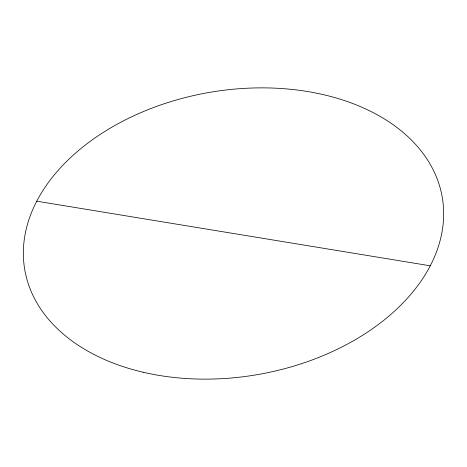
<?xml version="1.0" encoding="UTF-8"?>
<svg xmlns="http://www.w3.org/2000/svg" width="467" height="467" viewBox="0 0 467 467"><rect width="100%" height="100%" fill="white"/><g stroke="black" fill="none" stroke-linecap="round" stroke-linejoin="round"><path stroke-width="0.7" d="M36.753 201.195L430.247 265.805M143.165 372.24A211.86 143.135 -9.9 0 0 442.996 202.474A211.86 143.135 -9.9 0 0 114.345 125.786A211.86 143.135 -9.9 0 0 143.165 372.24"/></g></svg>
